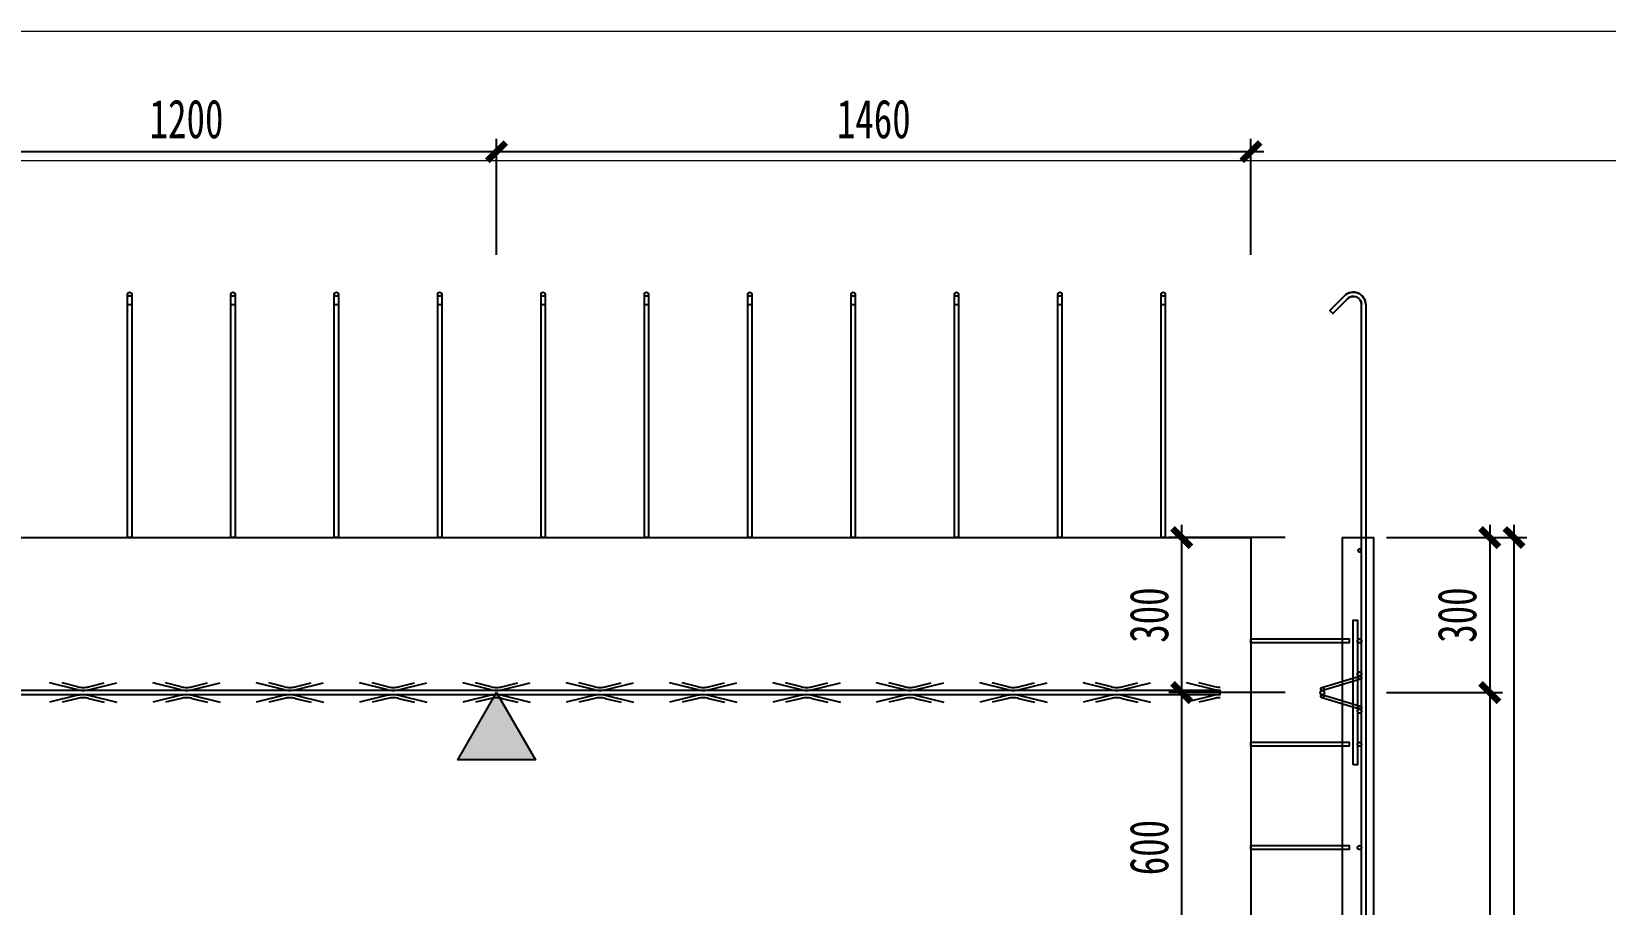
# Model space of a CAD drawing. Extents: x -524 to 129100, y -10500 to 1.
# Drawn here: x 73883 to 76928, y -1690 to 0 of the extents above; entities that cross this region are included whole.
import ezdxf

# ---------------------------------------------------------------- set-up
doc = ezdxf.new("R2010")
doc.units = 0
doc.header["$LTSCALE"] = 250
doc.linetypes.add('BeePC_CENTER', pattern=[2, 1.25, -0.25, 0.25, -0.25])
doc.layers.get('0').update_dxf_attribs({"linetype": 'CONTINUOUS'})
doc.layers.get('Defpoints').update_dxf_attribs({"linetype": 'CONTINUOUS'})
for name, color, linetype in [('BeePC-CCBZ', 110, 'CONTINUOUS'), ('BeePC-GJ-LEVEL', 141, 'CONTINUOUS'), ('BeePC-GJ-Truss', 185, 'CONTINUOUS'), ('BeePC-TONG-ZT', 50, 'CONTINUOUS')]:
    doc.layers.add(name, color=color, linetype=linetype)
doc.layers.add('G-ANNO-TTLB', color=7, linetype='CONTINUOUS', lineweight=9)
doc.layers.add('G-ANNO-TTLB-THIN', color=7, linetype='CONTINUOUS', lineweight=9)
doc.styles.add('BeePC_Dim', font='simfang.ttf', dxfattribs={"width": 0.7})
doc.dimstyles.new('BeePC_DIM_25_25', dxfattribs={"dimtxt": 75, "dimasz": 25, "dimexe": 25, "dimexo": 0, "dimgap": 25, "dimtad": 1, "dimdec": 0, "dimzin": 0, "dimdsep": 46, "dimtxsty": 'BeePC_Dim', "dimblk": 'ARCHTICK', "dimcen": 0, "dimdle": 25, "dimclrt": 7, "dimadec": 0, "dimazin": 0, "dimtfac": 1, "dimtdec": 0, "dimtix": 1, "dimtmove": 2, "dimatfit": 3, "dimfxl": 250, "dimfxlon": 1, "dimtfill": 1, "dimtolj": 1, "dimtzin": 0, "dimarcsym": 0})

# ---------------------------------------------------------------- blocks, each defined once
blk = doc.blocks.new('A2-嗡嗡 - A2_嗡嗡-493291-DB1详图')
at = {"layer": 'G-ANNO-TTLB'}
blk.add_line((27.5, -113), (586.5, -113), dxfattribs=at)
at = {"layer": 'G-ANNO-TTLB-THIN'}
blk.add_line((596.5, -103), (2.5, -103), dxfattribs=at)
blk = doc.blocks.new('BeePC_HangPoint')
at = {"ltscale": 25}
h = blk.add_hatch(color=256, dxfattribs=at)
h.dxf.hatch_style = 1
h.paths.add_polyline_path([(0, 0), (-75, -129.9), (75, -129.9)])
blk.add_lwpolyline([(0, 0), (75, -129.9), (-75, -129.9)], close=True, dxfattribs=at)
blk = doc.blocks.new('_ArchTick')
at = {"color": 0, "linetype": 'ByBlock', "const_width": 0.5}
blk.add_lwpolyline([(-0.71, -0.71), (0.71, 0.71)], dxfattribs=at)
blk = doc.blocks.new('*D150')
at = {"layer": 'BeePC-CCBZ', "color": 0, "lineweight": -2, "transparency": 16777216}
for p, q in [((73582.6, -432.6), (73582.6, -207.6)), ((74782.6, -432.6), (74782.6, -207.6)), ((73557.6, -232.6), (74807.6, -232.6))]:
    blk.add_line(p, q, dxfattribs=at)
at = {"layer": 'Defpoints', "color": 0, "transparency": 16777216}
for p in [(74782.6, -232.6), (73582.6, -3079.6), (74782.6, -3079.6)]:
    blk.add_point(p, dxfattribs=at)
at = {"layer": 'BeePC-CCBZ', "color": 0, "lineweight": -2, "transparency": 16777216, "xscale": 25, "yscale": 25, "zscale": 25, "rotation": 180}
blk.add_blockref('_ArchTick', (73582.6, -232.6), dxfattribs=at)
at = {"layer": 'BeePC-CCBZ', "color": 0, "lineweight": -2, "transparency": 16777216, "xscale": 25, "yscale": 25, "zscale": 25}
blk.add_blockref('_ArchTick', (74782.6, -232.6), dxfattribs=at)
at = {"layer": 'BeePC-CCBZ', "color": 7, "linetype": 'BeePC_CENTER', "transparency": 16777216, "insert": (74182.6, -169.7), "char_height": 75, "attachment_point": 5, "style": 'BeePC_Dim', "bg_fill": 3, "box_fill_scale": 1.1, "bg_fill_color": 256, "bg_fill_true_color": 13158600, "bg_fill_transparency": 0}
blk.add_mtext('\\A1;1200', dxfattribs=at)
blk = doc.blocks.new('*D151')
at = {"layer": 'BeePC-CCBZ', "color": 0, "lineweight": -2, "transparency": 16777216}
for p, q in [((74782.6, -432.6), (74782.6, -207.6)), ((76242.4, -432.6), (76242.4, -207.6)), ((74757.6, -232.6), (76267.4, -232.6))]:
    blk.add_line(p, q, dxfattribs=at)
at = {"layer": 'Defpoints', "color": 0, "transparency": 16777216}
for p in [(76242.4, -232.6), (76242.4, -2179.6), (74782.6, -3079.6)]:
    blk.add_point(p, dxfattribs=at)
at = {"layer": 'BeePC-CCBZ', "color": 0, "lineweight": -2, "transparency": 16777216, "xscale": 25, "yscale": 25, "zscale": 25, "rotation": 180}
blk.add_blockref('_ArchTick', (74782.6, -232.6), dxfattribs=at)
at = {"layer": 'BeePC-CCBZ', "color": 0, "lineweight": -2, "transparency": 16777216, "xscale": 25, "yscale": 25, "zscale": 25}
blk.add_blockref('_ArchTick', (76242.4, -232.6), dxfattribs=at)
at = {"layer": 'BeePC-CCBZ', "color": 7, "linetype": 'BeePC_CENTER', "transparency": 16777216, "insert": (75512.5, -169.7), "char_height": 75, "attachment_point": 5, "style": 'BeePC_Dim', "bg_fill": 3, "box_fill_scale": 1.1, "bg_fill_color": 256, "bg_fill_true_color": 13158600, "bg_fill_transparency": 0}
blk.add_mtext('\\A1;1460', dxfattribs=at)
blk = doc.blocks.new('*D154')
at = {"layer": 'BeePC-CCBZ', "color": 0, "lineweight": -2, "transparency": 16777216}
for p, q in [((76704.4, -954.6), (76704.4, -1304.6)), ((76504.4, -979.6), (76729.4, -979.6)), ((76504.4, -1279.6), (76729.4, -1279.6))]:
    blk.add_line(p, q, dxfattribs=at)
at = {"layer": 'Defpoints', "color": 0, "transparency": 16777216}
for p in [(72482.6, -979.6), (70182.6, -1279.6), (76704.4, -1279.6)]:
    blk.add_point(p, dxfattribs=at)
at = {"layer": 'BeePC-CCBZ', "color": 0, "lineweight": -2, "transparency": 16777216, "xscale": 25, "yscale": 25, "zscale": 25}
for p, rotation in [((76704.4, -979.6), 90), ((76704.4, -1279.6), 270)]:
    blk.add_blockref('_ArchTick', p, dxfattribs=dict(at, rotation=rotation))
at = {"layer": 'BeePC-CCBZ', "color": 7, "linetype": 'BeePC_CENTER', "transparency": 16777216, "insert": (76641.5, -1129.6), "char_height": 75, "attachment_point": 5, "rotation": 90, "style": 'BeePC_Dim', "bg_fill": 3, "box_fill_scale": 1.1, "bg_fill_color": 256, "bg_fill_true_color": 13158600, "bg_fill_transparency": 0}
blk.add_mtext('\\A1;300', dxfattribs=at)
blk = doc.blocks.new('*D155')
at = {"layer": 'BeePC-CCBZ', "color": 0, "lineweight": -2, "transparency": 16777216}
for p, q in [((76704.4, -1254.6), (76704.4, -3104.6)), ((76504.4, -1279.6), (76729.4, -1279.6)), ((76504.4, -3079.6), (76729.4, -3079.6))]:
    blk.add_line(p, q, dxfattribs=at)
at = {"layer": 'Defpoints', "color": 0, "transparency": 16777216}
for p in [(70182.6, -1279.6), (70182.6, -3079.6), (76704.4, -3079.6)]:
    blk.add_point(p, dxfattribs=at)
at = {"layer": 'BeePC-CCBZ', "color": 0, "lineweight": -2, "transparency": 16777216, "xscale": 25, "yscale": 25, "zscale": 25}
for p, rotation in [((76704.4, -1279.6), 90), ((76704.4, -3079.6), 270)]:
    blk.add_blockref('_ArchTick', p, dxfattribs=dict(at, rotation=rotation))
at = {"layer": 'BeePC-CCBZ', "color": 7, "linetype": 'BeePC_CENTER', "transparency": 16777216, "insert": (76641.5, -2179.6), "char_height": 75, "attachment_point": 5, "rotation": 90, "style": 'BeePC_Dim', "bg_fill": 3, "box_fill_scale": 1.1, "bg_fill_color": 256, "bg_fill_true_color": 13158600, "bg_fill_transparency": 0}
blk.add_mtext('\\A1;1800', dxfattribs=at)
blk = doc.blocks.new('*D164')
at = {"layer": 'BeePC-CCBZ', "color": 0, "lineweight": -2, "transparency": 16777216}
for p, q in [((76108.4, -1904.6), (76108.4, -1254.6)), ((76308.4, -1279.6), (76083.4, -1279.6)), ((76308.4, -1879.6), (76083.4, -1879.6))]:
    blk.add_line(p, q, dxfattribs=at)
at = {"layer": 'Defpoints', "color": 0, "transparency": 16777216}
for p in [(76108.4, -1279.6), (76380.4, -1279.6), (76380.4, -1879.6)]:
    blk.add_point(p, dxfattribs=at)
at = {"layer": 'BeePC-CCBZ', "color": 0, "lineweight": -2, "transparency": 16777216, "xscale": 25, "yscale": 25, "zscale": 25}
for p, rotation in [((76108.4, -1279.6), 90), ((76108.4, -1879.6), 270)]:
    blk.add_blockref('_ArchTick', p, dxfattribs=dict(at, rotation=rotation))
at = {"layer": 'BeePC-CCBZ', "color": 7, "linetype": 'BeePC_CENTER', "transparency": 16777216, "insert": (76045.5, -1579.6), "char_height": 75, "attachment_point": 5, "rotation": 90, "style": 'BeePC_Dim', "bg_fill": 3, "box_fill_scale": 1.1, "bg_fill_color": 256, "bg_fill_true_color": 13158600, "bg_fill_transparency": 0}
blk.add_mtext('\\A1;600', dxfattribs=at)
blk = doc.blocks.new('*D165')
at = {"layer": 'BeePC-CCBZ', "color": 0, "lineweight": -2, "transparency": 16777216}
for p, q in [((76108.4, -1304.6), (76108.4, -954.6)), ((76308.4, -979.6), (76083.4, -979.6)), ((76308.4, -1279.6), (76083.4, -1279.6))]:
    blk.add_line(p, q, dxfattribs=at)
at = {"layer": 'Defpoints', "color": 0, "transparency": 16777216}
for p in [(76108.4, -979.6), (76449.4, -979.6), (76380.4, -1279.6)]:
    blk.add_point(p, dxfattribs=at)
at = {"layer": 'BeePC-CCBZ', "color": 0, "lineweight": -2, "transparency": 16777216, "xscale": 25, "yscale": 25, "zscale": 25}
for p, rotation in [((76108.4, -979.6), 90), ((76108.4, -1279.6), 270)]:
    blk.add_blockref('_ArchTick', p, dxfattribs=dict(at, rotation=rotation))
at = {"layer": 'BeePC-CCBZ', "color": 7, "linetype": 'BeePC_CENTER', "transparency": 16777216, "insert": (76045.5, -1129.6), "char_height": 75, "attachment_point": 5, "rotation": 90, "style": 'BeePC_Dim', "bg_fill": 3, "box_fill_scale": 1.1, "bg_fill_color": 256, "bg_fill_true_color": 13158600, "bg_fill_transparency": 0}
blk.add_mtext('\\A1;300', dxfattribs=at)
blk = doc.blocks.new('*D167')
at = {"layer": 'BeePC-CCBZ', "color": 0, "lineweight": -2, "transparency": 16777216}
for p, q in [((76751.4, -3404.6), (76751.4, -954.6)), ((76551.4, -979.6), (76776.4, -979.6)), ((76551.4, -3379.6), (76776.4, -3379.6))]:
    blk.add_line(p, q, dxfattribs=at)
at = {"layer": 'Defpoints', "color": 0, "transparency": 16777216}
for p in [(76449.4, -979.6), (76751.4, -979.6), (76449.4, -3379.6)]:
    blk.add_point(p, dxfattribs=at)
at = {"layer": 'BeePC-CCBZ', "color": 0, "lineweight": -2, "transparency": 16777216, "xscale": 25, "yscale": 25, "zscale": 25}
for p, rotation in [((76751.4, -979.6), 90), ((76751.4, -3379.6), 270)]:
    blk.add_blockref('_ArchTick', p, dxfattribs=dict(at, rotation=rotation))
at = {"layer": 'BeePC-CCBZ', "color": 7, "linetype": 'BeePC_CENTER', "transparency": 16777216, "insert": (76688.5, -2179.6), "char_height": 75, "attachment_point": 5, "rotation": 90, "style": 'BeePC_Dim', "bg_fill": 3, "box_fill_scale": 1.1, "bg_fill_color": 256, "bg_fill_true_color": 13158600, "bg_fill_transparency": 0}
blk.add_mtext('\\A1;2400', dxfattribs=at)

msp = doc.modelspace()

# ---------------------------------------------------------------- block references
at = {"xscale": 25, "yscale": 25, "zscale": 25}
msp.add_blockref('A2-嗡嗡 - A2_嗡嗡-493291-DB1详图', (68487.5, 2575), dxfattribs=at)

# ---------------------------------------------------------------- next in the draw order: linework, layer by layer
msp.add_lwpolyline([(76440.4, -1419.6), (76440.4, -1139.6), (76448.4, -1139.6), (76448.4, -1419.6), (76440.4, -1419.6)])
at = {"layer": 'BeePC-GJ-LEVEL'}
for points in [[(74068.6, -528.6), (74068.6, -508.6)], [(74076.6, -514.5), (74076.6, -979.6), (74068.6, -979.6), (74068.6, -514.5)], [(74076.6, -508.6), (74076.6, -528.6)], [(74268.6, -528.6), (74268.6, -508.6)], [(74276.6, -514.5), (74276.6, -979.6), (74268.6, -979.6), (74268.6, -514.5)], [(74276.6, -508.6), (74276.6, -528.6)], [(74468.6, -528.6), (74468.6, -508.6)], [(74476.6, -514.5), (74476.6, -979.6), (74468.6, -979.6), (74468.6, -514.5)], [(74476.6, -508.6), (74476.6, -528.6)], [(74668.6, -528.6), (74668.6, -508.6)], [(74676.6, -514.5), (74676.6, -979.6), (74668.6, -979.6), (74668.6, -514.5)], [(74676.6, -508.6), (74676.6, -528.6)], [(74868.6, -528.6), (74868.6, -508.6)], [(74876.6, -514.5), (74876.6, -979.6), (74868.6, -979.6), (74868.6, -514.5)], [(74876.6, -508.6), (74876.6, -528.6)], [(75068.6, -528.6), (75068.6, -508.6)], [(75076.6, -514.5), (75076.6, -979.6), (75068.6, -979.6), (75068.6, -514.5)], [(75076.6, -508.6), (75076.6, -528.6)], [(75268.6, -528.6), (75268.6, -508.6)], [(75276.6, -514.5), (75276.6, -979.6), (75268.6, -979.6), (75268.6, -514.5)], [(75276.6, -508.6), (75276.6, -528.6)], [(75468.6, -528.6), (75468.6, -508.6)], [(75476.6, -514.5), (75476.6, -979.6), (75468.6, -979.6), (75468.6, -514.5)], [(75476.6, -508.6), (75476.6, -528.6)], [(75668.6, -528.6), (75668.6, -508.6)], [(75676.6, -514.5), (75676.6, -979.6), (75668.6, -979.6), (75668.6, -514.5)], [(75676.6, -508.6), (75676.6, -528.6)], [(75868.6, -528.6), (75868.6, -508.6)], [(75876.6, -514.5), (75876.6, -979.6), (75868.6, -979.6), (75868.6, -514.5)], [(75876.6, -508.6), (75876.6, -528.6)], [(76068.6, -528.6), (76068.6, -508.6)], [(76076.6, -514.5), (76076.6, -979.6), (76068.6, -979.6), (76068.6, -514.5)], [(76076.6, -508.6), (76076.6, -528.6)], [(74068.6, -528.6), (74076.6, -528.6)], [(74268.6, -528.6), (74276.6, -528.6)], [(74468.6, -528.6), (74476.6, -528.6)], [(74668.6, -528.6), (74676.6, -528.6)], [(74868.6, -528.6), (74876.6, -528.6)], [(75068.6, -528.6), (75076.6, -528.6)], [(75268.6, -528.6), (75276.6, -528.6)], [(75468.6, -528.6), (75476.6, -528.6)], [(75668.6, -528.6), (75676.6, -528.6)], [(75868.6, -528.6), (75876.6, -528.6)], [(76068.6, -528.6), (76076.6, -528.6)], [(76242.4, -1175.6), (76432.4, -1175.6), (76432.4, -1183.6), (76242.4, -1183.6), (76242.4, -1175.6)], [(76242.4, -1375.6), (76432.4, -1375.6), (76432.4, -1383.6), (76242.4, -1383.6), (76242.4, -1375.6)], [(76242.4, -1575.6), (76432.4, -1575.6), (76432.4, -1583.6), (76242.4, -1583.6), (76242.4, -1575.6)]]:
    msp.add_lwpolyline(points, dxfattribs=at)
for points in [[(76456.4, -3830.6), (76456.4, -528.6, 0.668179), (76429.1, -517.3), (76400.8, -545.6), (76395.2, -539.9), (76423.5, -511.6, -0.668179), (76464.4, -528.6), (76464.4, -3830.6, -0.668179), (76423.5, -3847.6), (76395.2, -3819.3), (76400.8, -3813.6), (76429.1, -3841.9, 0.668179), (76456.4, -3830.6, -0.668179), (76429.1, -3841.9, 0.668179), (76456.4, -3830.6)], [(76464.4, -528.6, 0.668179), (76423.5, -511.6, -0.668179), (76464.4, -528.6)], [(76456.4, -528.6, 0.668179), (76429.1, -517.3, -0.668179), (76456.4, -528.6)]]:
    msp.add_lwpolyline(points, format="xyb", dxfattribs=at)
for centre, radius in [((74072.6, -508.6), 4), ((74272.6, -508.6), 4), ((74472.6, -508.6), 4), ((74672.6, -508.6), 4), ((74872.6, -508.6), 4), ((75072.6, -508.6), 4), ((75272.6, -508.6), 4), ((75472.6, -508.6), 4), ((75672.6, -508.6), 4), ((75872.6, -508.6), 4), ((76072.6, -508.6), 4), ((76452.4, -1004.6), 3), ((76452.4, -1004.6), 3), ((76452.4, -1004.6), 3), ((76452.4, -1179.6), 4), ((76452.4, -1179.6), 4), ((76452.4, -1179.6), 4), ((76452.4, -1379.6), 4), ((76452.4, -1379.6), 4), ((76452.4, -1379.6), 4), ((76452.4, -1579.6), 4), ((76452.4, -1579.6), 4), ((76452.4, -1579.6), 4)]:
    msp.add_circle(centre, radius, dxfattribs=at)
at = {"layer": 'BeePC-GJ-Truss'}
for points in [[(76379.6, -1269.7), (76452.6, -1247.7, -1), (76454.3, -1253.5), (76381.3, -1275.5, -1), (76379.6, -1269.7)], [(76452.6, -1311.5), (76379.6, -1289.5, -1), (76381.3, -1283.7), (76454.3, -1305.7, -1), (76452.6, -1311.5)]]:
    msp.add_lwpolyline(points, format="xyb", dxfattribs=at)
for points in [[(68782.6, -1283.6), (76182.6, -1283.6), (76182.6, -1275.6), (68782.6, -1275.6)], [(73972.4, -1274.5), (73917.4, -1260.9)], [(73972.4, -1268.5), (73941.7, -1260.9)], [(73992.8, -1274.5), (74047.8, -1260.9)], [(73992.8, -1268.5), (74023.5, -1260.9)], [(74172.4, -1274.5), (74117.4, -1260.9)], [(74172.4, -1268.5), (74141.7, -1260.9)], [(74192.8, -1274.5), (74247.8, -1260.9)], [(74192.8, -1268.5), (74223.5, -1260.9)], [(74372.4, -1274.5), (74317.4, -1260.9)], [(74372.4, -1268.5), (74341.7, -1260.9)], [(74392.8, -1274.5), (74447.8, -1260.9)], [(74392.8, -1268.5), (74423.5, -1260.9)], [(74572.4, -1274.5), (74517.4, -1260.9)], [(74572.4, -1268.5), (74541.7, -1260.9)], [(74592.8, -1274.5), (74647.8, -1260.9)], [(74592.8, -1268.5), (74623.5, -1260.9)], [(74772.4, -1274.5), (74717.4, -1260.9)], [(74772.4, -1268.5), (74741.7, -1260.9)], [(74792.8, -1274.5), (74847.8, -1260.9)], [(74792.8, -1268.5), (74823.5, -1260.9)], [(74972.4, -1274.5), (74917.4, -1260.9)], [(74972.4, -1268.5), (74941.7, -1260.9)], [(74992.8, -1274.5), (75047.8, -1260.9)], [(74992.8, -1268.5), (75023.5, -1260.9)], [(75172.4, -1274.5), (75117.4, -1260.9)], [(75172.4, -1268.5), (75141.7, -1260.9)], [(75192.8, -1274.5), (75247.8, -1260.9)], [(75192.8, -1268.5), (75223.5, -1260.9)], [(75372.4, -1274.5), (75317.4, -1260.9)], [(75372.4, -1268.5), (75341.7, -1260.9)], [(75392.8, -1274.5), (75447.8, -1260.9)], [(75392.8, -1268.5), (75423.5, -1260.9)], [(75572.4, -1274.5), (75517.4, -1260.9)], [(75572.4, -1268.5), (75541.7, -1260.9)], [(75592.8, -1274.5), (75647.8, -1260.9)], [(75592.8, -1268.5), (75623.5, -1260.9)], [(75772.4, -1274.5), (75717.4, -1260.9)], [(75772.4, -1268.5), (75741.7, -1260.9)], [(75792.8, -1274.5), (75847.8, -1260.9)], [(75792.8, -1268.5), (75823.5, -1260.9)], [(75972.4, -1274.5), (75917.4, -1260.9)], [(75972.4, -1268.5), (75941.7, -1260.9)], [(75992.8, -1274.5), (76047.8, -1260.9)], [(75992.8, -1268.5), (76023.5, -1260.9)], [(76182.6, -1275.6), (76179.2, -1275.5), (76176, -1275.1), (76172.4, -1274.5), (76117.4, -1260.9)], [(76182.6, -1269.6), (76178.6, -1269.5), (76175.5, -1269.2), (76172.4, -1268.5), (76141.7, -1260.9)], [(73972.4, -1284.8), (73917.4, -1298.4)], [(73972.4, -1290.8), (73941.7, -1298.4)], [(73992.8, -1284.8), (74047.8, -1298.4)], [(73992.8, -1290.8), (74023.5, -1298.4)], [(74172.4, -1284.8), (74117.4, -1298.4)], [(74172.4, -1290.8), (74141.7, -1298.4)], [(74192.8, -1284.8), (74247.8, -1298.4)], [(74192.8, -1290.8), (74223.5, -1298.4)], [(74372.4, -1284.8), (74317.4, -1298.4)], [(74372.4, -1290.8), (74341.7, -1298.4)], [(74392.8, -1284.8), (74447.8, -1298.4)], [(74392.8, -1290.8), (74423.5, -1298.4)], [(74572.4, -1284.8), (74517.4, -1298.4)], [(74572.4, -1290.8), (74541.7, -1298.4)], [(74592.8, -1284.8), (74647.8, -1298.4)], [(74592.8, -1290.8), (74623.5, -1298.4)], [(74772.4, -1284.8), (74717.4, -1298.4)], [(74772.4, -1290.8), (74741.7, -1298.4)], [(74792.8, -1284.8), (74847.8, -1298.4)], [(74792.8, -1290.8), (74823.5, -1298.4)], [(74972.4, -1284.8), (74917.4, -1298.4)], [(74972.4, -1290.8), (74941.7, -1298.4)], [(74992.8, -1284.8), (75047.8, -1298.4)], [(74992.8, -1290.8), (75023.5, -1298.4)], [(75172.4, -1284.8), (75117.4, -1298.4)], [(75172.4, -1290.8), (75141.7, -1298.4)], [(75192.8, -1284.8), (75247.8, -1298.4)], [(75192.8, -1290.8), (75223.5, -1298.4)], [(75372.4, -1284.8), (75317.4, -1298.4)], [(75372.4, -1290.8), (75341.7, -1298.4)], [(75392.8, -1284.8), (75447.8, -1298.4)], [(75392.8, -1290.8), (75423.5, -1298.4)], [(75572.4, -1284.8), (75517.4, -1298.4)], [(75572.4, -1290.8), (75541.7, -1298.4)], [(75592.8, -1284.8), (75647.8, -1298.4)], [(75592.8, -1290.8), (75623.5, -1298.4)], [(75772.4, -1284.8), (75717.4, -1298.4)], [(75772.4, -1290.8), (75741.7, -1298.4)], [(75792.8, -1284.8), (75847.8, -1298.4)], [(75792.8, -1290.8), (75823.5, -1298.4)], [(75972.4, -1284.8), (75917.4, -1298.4)], [(75972.4, -1290.8), (75941.7, -1298.4)], [(75992.8, -1284.8), (76047.8, -1298.4)], [(75992.8, -1290.8), (76023.5, -1298.4)], [(76182.6, -1283.6), (76179.2, -1283.8), (76176, -1284.1), (76172.4, -1284.8), (76117.4, -1298.4)], [(76182.6, -1289.6), (76179.3, -1289.7), (76176.1, -1290), (76172.4, -1290.8), (76141.7, -1298.4)]]:
    msp.add_lwpolyline(points, dxfattribs=at)
for centre, radius in [((76452.4, -1243.6), 4), ((76453.4, -1250.6), 3), ((76380.4, -1279.6), 4), ((76380.4, -1279.6), 4), ((76380.4, -1272.6), 3), ((76380.4, -1286.6), 3), ((76453.4, -1308.6), 3), ((76452.4, -1315.6), 4)]:
    msp.add_circle(centre, radius, dxfattribs=at)
for centre, major_axis, start_param, end_param in [((73981.4, -1266.2), (12, 0), 3.861169, 4.813041), ((73983.8, -1270.4), (18, 0), 4.026697, 4.647513), ((73983.8, -1266.2), (12, 0), 4.611737, 5.563609), ((73981.4, -1270.4), (18, 0), 4.777265, 5.398081), ((74181.4, -1266.2), (12, 0), 3.861169, 4.813041), ((74183.8, -1270.4), (18, 0), 4.026697, 4.647513), ((74183.8, -1266.2), (12, 0), 4.611737, 5.563609), ((74181.4, -1270.4), (18, 0), 4.777265, 5.398081), ((74381.4, -1266.2), (12, 0), 3.861169, 4.813041), ((74383.8, -1270.4), (18, 0), 4.026697, 4.647513), ((74383.8, -1266.2), (12, 0), 4.611737, 5.563609), ((74381.4, -1270.4), (18, 0), 4.777265, 5.398081), ((74581.4, -1266.2), (12, 0), 3.861169, 4.813041), ((74583.8, -1270.4), (18, 0), 4.026697, 4.647513), ((74583.8, -1266.2), (12, 0), 4.611737, 5.563609), ((74581.4, -1270.4), (18, 0), 4.777265, 5.398081), ((74781.4, -1266.2), (12, 0), 3.861169, 4.813041), ((74783.8, -1270.4), (18, 0), 4.026697, 4.647513), ((74783.8, -1266.2), (12, 0), 4.611737, 5.563609), ((74781.4, -1270.4), (18, 0), 4.777265, 5.398081), ((74981.4, -1266.2), (12, 0), 3.861169, 4.813041), ((74983.8, -1270.4), (18, 0), 4.026697, 4.647513), ((74983.8, -1266.2), (12, 0), 4.611737, 5.563609), ((74981.4, -1270.4), (18, 0), 4.777265, 5.398081), ((75181.4, -1266.2), (12, 0), 3.861169, 4.813041), ((75183.8, -1270.4), (18, 0), 4.026697, 4.647513), ((75183.8, -1266.2), (12, 0), 4.611737, 5.563609), ((75181.4, -1270.4), (18, 0), 4.777265, 5.398081), ((75381.4, -1266.2), (12, 0), 3.861169, 4.813041), ((75383.8, -1270.4), (18, 0), 4.026697, 4.647513), ((75383.8, -1266.2), (12, 0), 4.611737, 5.563609), ((75381.4, -1270.4), (18, 0), 4.777265, 5.398081), ((75581.4, -1266.2), (12, 0), 3.861169, 4.813041), ((75583.8, -1270.4), (18, 0), 4.026697, 4.647513), ((75583.8, -1266.2), (12, 0), 4.611737, 5.563609), ((75581.4, -1270.4), (18, 0), 4.777265, 5.398081), ((75781.4, -1266.2), (12, 0), 3.861169, 4.813041), ((75783.8, -1270.4), (18, 0), 4.026697, 4.647513), ((75783.8, -1266.2), (12, 0), 4.611737, 5.563609), ((75781.4, -1270.4), (18, 0), 4.777265, 5.398081), ((75981.4, -1266.2), (12, 0), 3.861169, 4.813041), ((75983.8, -1270.4), (18, 0), 4.026697, 4.647513), ((75983.8, -1266.2), (12, 0), 4.611737, 5.563609), ((75981.4, -1270.4), (18, 0), 4.777265, 5.398081), ((73983.8, -1288.8), (18, 0), 1.635672, 2.256488), ((73981.4, -1293.1), (12, 0), 1.470144, 2.422017), ((73981.4, -1288.8), (18, 0), 0.885104, 1.50592), ((73983.8, -1293.1), (12, 0), 0.719576, 1.671449), ((74183.8, -1288.8), (18, 0), 1.635672, 2.256488), ((74181.4, -1293.1), (12, 0), 1.470144, 2.422017), ((74181.4, -1288.8), (18, 0), 0.885104, 1.50592), ((74183.8, -1293.1), (12, 0), 0.719576, 1.671449), ((74383.8, -1288.8), (18, 0), 1.635672, 2.256488), ((74381.4, -1293.1), (12, 0), 1.470144, 2.422017), ((74381.4, -1288.8), (18, 0), 0.885104, 1.50592), ((74383.8, -1293.1), (12, 0), 0.719576, 1.671449), ((74583.8, -1288.8), (18, 0), 1.635672, 2.256488), ((74581.4, -1293.1), (12, 0), 1.470144, 2.422017), ((74581.4, -1288.8), (18, 0), 0.885104, 1.50592), ((74583.8, -1293.1), (12, 0), 0.719576, 1.671449), ((74783.8, -1288.8), (18, 0), 1.635672, 2.256488), ((74781.4, -1293.1), (12, 0), 1.470144, 2.422017), ((74781.4, -1288.8), (18, 0), 0.885104, 1.50592), ((74783.8, -1293.1), (12, 0), 0.719576, 1.671449), ((74983.8, -1288.8), (18, 0), 1.635672, 2.256488), ((74981.4, -1293.1), (12, 0), 1.470144, 2.422017), ((74981.4, -1288.8), (18, 0), 0.885104, 1.50592), ((74983.8, -1293.1), (12, 0), 0.719576, 1.671449), ((75183.8, -1288.8), (18, 0), 1.635672, 2.256488), ((75181.4, -1293.1), (12, 0), 1.470144, 2.422017), ((75181.4, -1288.8), (18, 0), 0.885104, 1.50592), ((75183.8, -1293.1), (12, 0), 0.719576, 1.671449), ((75383.8, -1288.8), (18, 0), 1.635672, 2.256488), ((75381.4, -1293.1), (12, 0), 1.470144, 2.422017), ((75381.4, -1288.8), (18, 0), 0.885104, 1.50592), ((75383.8, -1293.1), (12, 0), 0.719576, 1.671449), ((75583.8, -1288.8), (18, 0), 1.635672, 2.256488), ((75581.4, -1293.1), (12, 0), 1.470144, 2.422017), ((75581.4, -1288.8), (18, 0), 0.885104, 1.50592), ((75583.8, -1293.1), (12, 0), 0.719576, 1.671449), ((75783.8, -1288.8), (18, 0), 1.635672, 2.256488), ((75781.4, -1293.1), (12, 0), 1.470144, 2.422017), ((75781.4, -1288.8), (18, 0), 0.885104, 1.50592), ((75783.8, -1293.1), (12, 0), 0.719576, 1.671449), ((75983.8, -1288.8), (18, 0), 1.635672, 2.256488), ((75981.4, -1293.1), (12, 0), 1.470144, 2.422017), ((75981.4, -1288.8), (18, 0), 0.885104, 1.50592), ((75983.8, -1293.1), (12, 0), 0.719576, 1.671449)]:
    msp.add_ellipse(centre, major_axis=major_axis, ratio=0.288551, start_param=start_param, end_param=end_param, dxfattribs=at)
at = {"layer": 'BeePC-TONG-ZT'}
for points in [[(68722.8, -979.6), (76242.4, -979.6), (76242.4, -3379.6), (68722.8, -3379.6), (68722.8, -979.6)], [(76419.4, -3379.6), (76419.4, -979.6), (76479.4, -979.6), (76479.4, -3379.6), (76419.4, -3379.6)]]:
    msp.add_lwpolyline(points, dxfattribs=at)

# ---------------------------------------------------------------- next in the draw order: block references
msp.add_blockref('BeePC_HangPoint', (74782.6, -1279.6))

# ---------------------------------------------------------------- next in the draw order: dimensions: what is measured, and where the dimension line sits
at = {"layer": 'BeePC-CCBZ'}
dim = msp.add_linear_dim(base=(74782.6, -232.6), p1=(73582.6, -3079.6), p2=(74782.6, -3079.6), angle=0, dimstyle='BeePC_DIM_25_25', override={"dimfxl": 200}, dxfattribs=at)
dim.commit()
dim.dimension.update_dxf_attribs({"geometry": '*D150', "text_midpoint": (74182.6, -169.7)})

# ---------------------------------------------------------------- next in the draw order: dimensions: what is measured, and where the dimension line sits
dim = msp.add_linear_dim(base=(76242.4, -232.6), p1=(74782.6, -3079.6), p2=(76242.4, -2179.6), angle=0, dimstyle='BeePC_DIM_25_25', override={"dimfxl": 200}, dxfattribs=at)
dim.commit()
dim.dimension.update_dxf_attribs({"geometry": '*D151', "text_midpoint": (75512.5, -169.7)})

# ---------------------------------------------------------------- next in the draw order: dimensions: what is measured, and where the dimension line sits
dim = msp.add_linear_dim(base=(76704.4, -1279.6), p1=(72482.6, -979.6), p2=(70182.6, -1279.6), angle=90, dimstyle='BeePC_DIM_25_25', override={"dimfxl": 200}, dxfattribs=at)
dim.commit()
dim.dimension.update_dxf_attribs({"geometry": '*D154', "text_midpoint": (76641.5, -1129.6)})

# ---------------------------------------------------------------- next in the draw order: dimensions: what is measured, and where the dimension line sits
dim = msp.add_linear_dim(base=(76704.4, -3079.6), p1=(70182.6, -1279.6), p2=(70182.6, -3079.6), angle=90, dimstyle='BeePC_DIM_25_25', override={"dimfxl": 200}, dxfattribs=at)
dim.commit()
dim.dimension.update_dxf_attribs({"geometry": '*D155', "text_midpoint": (76641.5, -2179.6)})

# ---------------------------------------------------------------- next in the draw order: dimensions: what is measured, and where the dimension line sits
dim = msp.add_linear_dim(base=(76108.4, -1279.6), p1=(76380.4, -1879.6), p2=(76380.4, -1279.6), angle=90, dimstyle='BeePC_DIM_25_25', override={"dimfxl": 200}, dxfattribs=at)
dim.commit()
dim.dimension.update_dxf_attribs({"geometry": '*D164', "text_midpoint": (76045.5, -1579.6)})

# ---------------------------------------------------------------- next in the draw order: dimensions: what is measured, and where the dimension line sits
dim = msp.add_linear_dim(base=(76108.4, -979.6), p1=(76380.4, -1279.6), p2=(76449.4, -979.6), angle=90, dimstyle='BeePC_DIM_25_25', override={"dimfxl": 200}, dxfattribs=at)
dim.commit()
dim.dimension.update_dxf_attribs({"geometry": '*D165', "text_midpoint": (76045.5, -1129.6)})

# ---------------------------------------------------------------- next in the draw order: dimensions: what is measured, and where the dimension line sits
dim = msp.add_linear_dim(base=(76751.4, -979.6), p1=(76449.4, -3379.6), p2=(76449.4, -979.6), angle=90, dimstyle='BeePC_DIM_25_25', override={"dimfxl": 200}, dxfattribs=at)
dim.commit()
dim.dimension.update_dxf_attribs({"geometry": '*D167', "text_midpoint": (76688.5, -2179.6)})

doc.saveas('drawing.dxf')
